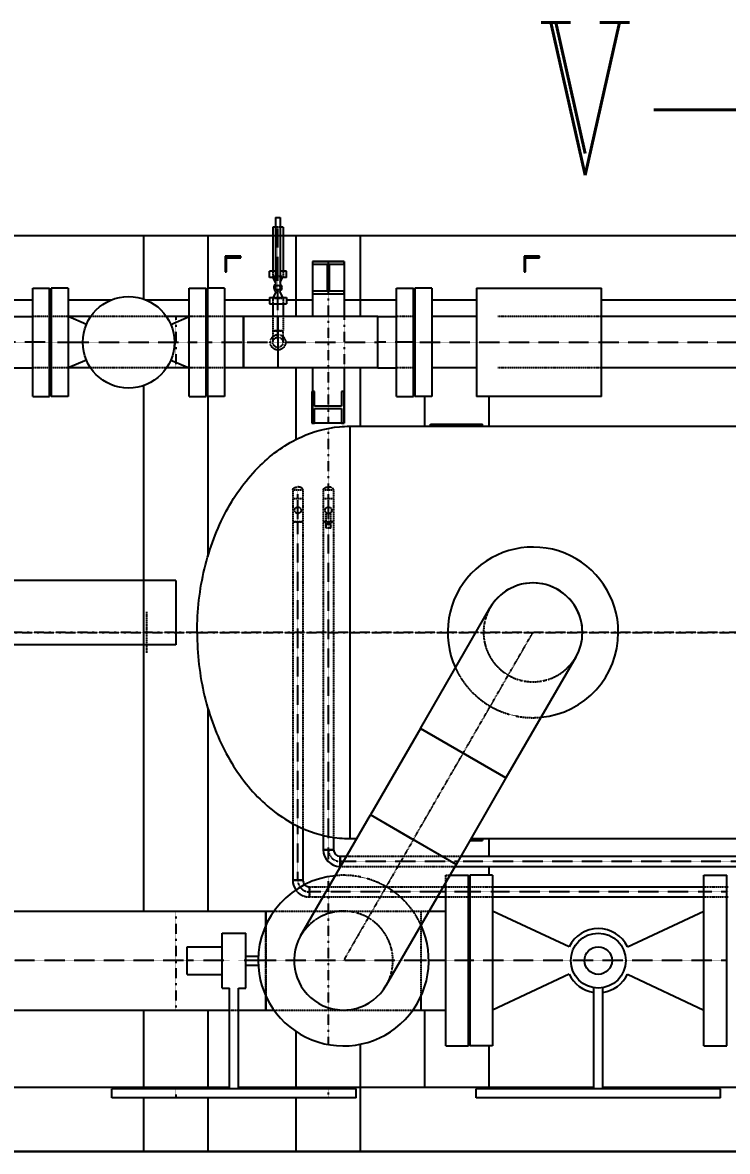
# Model space of a CAD drawing. Header units: millimetres. Extents: x -10011772 to -8149599, y 2847708 to 3434448.
# Drawn here: x -9525597 to -9520981, y 3160260 to 3167655 of the extents above; entities that cross this region are included whole.
import ezdxf

# ---------------------------------------------------------------- set-up
doc = ezdxf.new("R2010")
doc.units = ezdxf.units.MM
for name, pattern in [('BORDER2', [0.875, 0.25, -0.125, 0.25, -0.125, 0, -0.125]), ('DASHDOT2', [0.5, 0.25, -0.125, 0, -0.125]), ('DIVIDE2', [0.625, 0.25, -0.125, 0, -0.125, 0, -0.125]), ('HIDDEN2', [0.1875, 0.125, -0.0625])]:
    doc.linetypes.add(name, pattern=pattern)
doc.layers.add('总平面底图', color=9, linetype='Continuous')
doc.styles.get("Standard").update_dxf_attribs({"font": 'romanc.SHX', "width": 0.75, "bigfont": 'hztxt.shx'})

# ---------------------------------------------------------------- blocks, each defined once
blk = doc.blocks.new('总平面底图 爆炸危险区 LOCATION I')
at = {"layer": '总平面底图', "linetype": 'Continuous'}
for p, q in [((212757.2, 119465.6), (212764.7, 119465.6)), ((212757.2, 119465.6), (212757.2, 119235.6)), ((212764.7, 119465.6), (212772.2, 119465.6)), ((212772.2, 119465.6), (212772.2, 119235.6)), ((212757.2, 119433.6), (212748, 119433.6)), ((212748, 119433.6), (212748, 119289.2)), ((212781.4, 119433.6), (212772.2, 119433.6)), ((212781.4, 119433.6), (212781.4, 119289.2)), ((211355.3, 119406.3), (212748, 119406.3)), ((212324.8, 119406.3), (212535.1, 119406.3)), ((212324.8, 119406.3), (212324.8, 119198)), ((212535.1, 119406.3), (212535.1, 119234.1)), ((212781.4, 119406.3), (216379.4, 119406.3)), ((212824.8, 119406.3), (213035.1, 119406.3)), ((212824.8, 119140.4), (212824.8, 119406.3)), ((213035.1, 119140.4), (213035.1, 119406.3)), ((212592.1, 119338.2), (212592.1, 119287.4)), ((212642.9, 119338.2), (212592.1, 119338.2)), ((212596.8, 119287.4), (212596.8, 119333.4)), ((212596.8, 119333.4), (212642.9, 119333.4)), ((212642.9, 119333.4), (212642.9, 119338.2)), ((212878.4, 119320.7), (212878.4, 119140.4)), ((212878.4, 119320.7), (212981.5, 119320.7)), ((212878.4, 119320.7), (212878.4, 119311.9)), ((212981.5, 119320.7), (212878.4, 119320.7)), ((212878.4, 119311.9), (212926.4, 119311.9)), ((212926.4, 119311.9), (212926.4, 119223.8)), ((212933.5, 119311.9), (212981.5, 119311.9)), ((212933.5, 119223.8), (212933.5, 119311.9)), ((212981.5, 119320.7), (212981.5, 119140.4)), ((212981.5, 119311.9), (212981.5, 119320.7)), ((213571, 119338.2), (213571, 119287.4)), ((213621.8, 119338.2), (213571, 119338.2)), ((213575.8, 119287.4), (213575.8, 119333.4)), ((213575.8, 119333.4), (213621.8, 119333.4)), ((213621.8, 119333.4), (213621.8, 119338.2)), ((212592.1, 119287.4), (212596.8, 119287.4)), ((212757.2, 119289.2), (212736.9, 119289.2)), ((212736.9, 119268.6), (212736.9, 119289.2)), ((212792.5, 119289.2), (212772.2, 119289.2)), ((212792.5, 119268.6), (212792.5, 119289.2)), ((213571, 119287.4), (213575.8, 119287.4)), ((212757.2, 119268.6), (212736.9, 119268.6)), ((212757.2, 119251.9), (212749.5, 119268.6)), ((212792.5, 119268.6), (212772.2, 119268.6)), ((212772.2, 119251.9), (212779.8, 119268.6)), ((211961.7, 119056.3), (211961.7, 119234.1)), ((211961.7, 119234.1), (212017.2, 119234.1)), ((212017.2, 119056.3), (212017.2, 119234.1)), ((212021.7, 119234.1), (212021.7, 119056.3)), ((212077.3, 119234.1), (212021.7, 119234.1)), ((212077.3, 119234.1), (212077.3, 119056.3)), ((212474.1, 119056.3), (212474.1, 119234.1)), ((212474.1, 119234.1), (212529.7, 119234.1)), ((212529.7, 119056.3), (212529.7, 119234.1)), ((212534.1, 119234.1), (212534.1, 119056.3)), ((212589.7, 119234.1), (212534.1, 119234.1)), ((212589.7, 119234.1), (212589.7, 119056.3)), ((212736.9, 119202.6), (212764.7, 119202.6)), ((212736.9, 119202.6), (212736.9, 119182)), ((212759.1, 119223.4), (212749.5, 119202.6)), ((212764.7, 119202.6), (212792.5, 119202.6)), ((212770.3, 119223.4), (212779.8, 119202.6)), ((212792.5, 119202.6), (212792.5, 119182)), ((212926.4, 119223.8), (212878.4, 119223.8)), ((212878.4, 119223.8), (212878.4, 119215)), ((212878.4, 119215), (212981.5, 119215)), ((212981.5, 119223.8), (212933.5, 119223.8)), ((212981.5, 119215), (212981.5, 119223.8)), ((213153.3, 119056.3), (213153.3, 119234.1)), ((213153.3, 119234.1), (213208.9, 119234.1)), ((213208.9, 119056.3), (213208.9, 119234.1)), ((213213.3, 119234.1), (213213.3, 119056.3)), ((213268.9, 119234.1), (213213.3, 119234.1)), ((213268.9, 119234.1), (213268.9, 119056.3)), ((213414.9, 119234.1), (213414.9, 118878.5)), ((213414.9, 119234.1), (213824.5, 119234.1)), ((213824.5, 118878.5), (213824.5, 119234.1)), ((211399, 119196), (211961.7, 119196)), ((212017.2, 119196), (212021.7, 119196)), ((212077.3, 119196), (212221, 119196)), ((212330.4, 119196), (212474.1, 119196)), ((212529.7, 119196), (212534.1, 119196)), ((212589.7, 119196), (212736.9, 119196)), ((212736.9, 119182), (212764.7, 119182)), ((212748, 119182), (212748, 119140.4)), ((212764.7, 119182), (212792.5, 119182)), ((212781.4, 119182), (212781.4, 119140.4)), ((212792.5, 119196), (212878.4, 119196)), ((212981.5, 119196), (213153.3, 119196)), ((213208.9, 119196), (213213.3, 119196)), ((213268.9, 119196), (213414.9, 119196)), ((213824.5, 119196), (215243.2, 119196)), ((211899.9, 119140.4), (211961.7, 119140.4)), ((212021.7, 119140.4), (212017.2, 119140.4)), ((212077.3, 119140.4), (212077.3, 119056.3)), ((212137.6, 119114.9), (212077.3, 119140.4)), ((212151.5, 119140.4), (212077.3, 119140.4)), ((212474.1, 119140.4), (212399.9, 119140.4)), ((212413.8, 119114.9), (212474.1, 119140.4)), ((212474.1, 118972.2), (212474.1, 119140.4)), ((212534.1, 119140.4), (212529.7, 119140.4)), ((212651.5, 119140.4), (212589.7, 119140.4)), ((212651.5, 119140.4), (212651.5, 119056.3)), ((212651.5, 118972.2), (212651.5, 119140.4)), ((212764.7, 119140.4), (212651.5, 119140.4)), ((212764.7, 119140.4), (212764.7, 118972.2)), ((213091.6, 119140.4), (212764.7, 119140.4)), ((213091.6, 119056.3), (213091.6, 119140.4)), ((213091.6, 119140.4), (213153.3, 119140.4)), ((213091.6, 119056.3), (213091.6, 119140.4)), ((213213.3, 119140.4), (213208.9, 119140.4)), ((213414.9, 119140.4), (213268.9, 119140.4)), ((214775.2, 119140.4), (213824.5, 119140.4)), ((211961.7, 118878.5), (211961.7, 119056.3)), ((212017.2, 118878.5), (212017.2, 119056.3)), ((212021.7, 119056.3), (212021.7, 118878.5)), ((212077.3, 119056.3), (212077.3, 118878.5)), ((212077.3, 119056.3), (212077.3, 118972.2)), ((212474.1, 118878.5), (212474.1, 119056.3)), ((212529.7, 118878.5), (212529.7, 119056.3)), ((212534.1, 119056.3), (212534.1, 118878.5)), ((212589.7, 119056.3), (212589.7, 118878.5)), ((212651.5, 119056.3), (212651.5, 118972.2)), ((213091.6, 118972.2), (213091.6, 119056.3)), ((213091.6, 118972.2), (213091.6, 119056.3)), ((213153.3, 118878.5), (213153.3, 119056.3)), ((213208.9, 118878.5), (213208.9, 119056.3)), ((213213.3, 119056.3), (213213.3, 118878.5)), ((213268.9, 119056.3), (213268.9, 118878.5)), ((212137.6, 118997.7), (212077.3, 118972.2)), ((212413.8, 118997.7), (212474.1, 118972.2)), ((211899.9, 118972.2), (211961.7, 118972.2)), ((212021.7, 118972.2), (212017.2, 118972.2)), ((212151.5, 118972.2), (212077.3, 118972.2)), ((212474.1, 118972.2), (212399.9, 118972.2)), ((212534.1, 118972.2), (212529.7, 118972.2)), ((212651.5, 118972.2), (212589.7, 118972.2)), ((212764.7, 118972.2), (212651.5, 118972.2)), ((213091.6, 118972.2), (212764.7, 118972.2)), ((212824.8, 118738.5), (212824.8, 118972.2)), ((212878.4, 118972.2), (212878.4, 118791.9)), ((212981.5, 118972.2), (212981.5, 118791.9)), ((213035.1, 118781.3), (213035.1, 118972.2)), ((213091.6, 118972.2), (213153.3, 118972.2)), ((213213.3, 118972.2), (213208.9, 118972.2)), ((213414.9, 118972.2), (213268.9, 118972.2)), ((214775.2, 118972.2), (213824.5, 118972.2)), ((212324.8, 118914.6), (212324.8, 117193.2)), ((211961.7, 118878.5), (212017.2, 118878.5)), ((212077.3, 118878.5), (212021.7, 118878.5)), ((212474.1, 118878.5), (212529.7, 118878.5)), ((212589.7, 118878.5), (212534.1, 118878.5)), ((212535.1, 118878.5), (212535.1, 118354.9)), ((212875.8, 118895), (212875.8, 118791.9)), ((212884.6, 118895), (212875.8, 118895)), ((212884.6, 118847), (212884.6, 118895)), ((212981.5, 118895), (212972.8, 118895)), ((212972.8, 118895), (212972.8, 118847)), ((212981.5, 118791.9), (212981.5, 118895)), ((213153.3, 118878.5), (213208.9, 118878.5)), ((213268.9, 118878.5), (213213.3, 118878.5)), ((213244.8, 118878.5), (213244.8, 118781.3)), ((213824.5, 118878.5), (213414.9, 118878.5)), ((213455.1, 118878.5), (213455.1, 118781.3)), ((212972.8, 118847), (212884.6, 118847)), ((212884.6, 118839.9), (212972.8, 118839.9)), ((212884.6, 118791.9), (212884.6, 118839.9)), ((212972.8, 118839.9), (212972.8, 118791.9)), ((212875.8, 118791.9), (212884.6, 118791.9)), ((212981.5, 118791.9), (212878.4, 118791.9)), ((212972.8, 118791.9), (212981.5, 118791.9)), ((213000, 118781.3), (213000, 117431.3)), ((213000, 118781.3), (213000, 117431.3)), ((213000, 118781.3), (217000, 118781.3)), ((213264.9, 118788.2), (213434.9, 118788.2)), ((213264.9, 118781.3), (213264.9, 118788.2)), ((213434.9, 118781.3), (213434.9, 118788.2)), ((212430, 118275.8), (211710.6, 118275.8)), ((212430, 118275.8), (212430, 118065.5)), ((213231.1, 117791.3), (213459.7, 118187.3)), ((212430, 118065.5), (211710.6, 118065.5)), ((213740.2, 118025.3), (213511.6, 117629.4)), ((212535.1, 117857.7), (212535.1, 117193.2)), ((213231.1, 117791.3), (213067.7, 117508.2)), ((213371.4, 117710.4), (213231.1, 117791.3)), ((213231.1, 117791.3), (213511.6, 117629.4)), ((213511.6, 117629.4), (213371.4, 117710.4)), ((213511.6, 117629.4), (213348.1, 117346.3)), ((212839.1, 117112.3), (213067.7, 117508.2)), ((213348.1, 117346.3), (213067.7, 117508.2)), ((213207.9, 117427.2), (213067.7, 117508.2)), ((212813.3, 117480.1), (212813.3, 117294.4)), ((212846.7, 117463.8), (212846.7, 117294.4)), ((212913.3, 117441.5), (212913.3, 117394.4)), ((212946.7, 117435.1), (212946.7, 117394.4)), ((213000, 117431.3), (213023.3, 117431.3)), ((213348.1, 117346.3), (213207.9, 117427.2)), ((213397.2, 117431.3), (216023.3, 117431.3)), ((213434.9, 117431.3), (213434.9, 117424.4)), ((213455.1, 117431.3), (213455.1, 117373)), ((212913.3, 117394.4), (212946.7, 117394.4)), ((212946.7, 117394.4), (212913.3, 117394.4)), ((213393.2, 117424.4), (213434.9, 117424.4)), ((212968.1, 117339.6), (212968.1, 117373)), ((212968.1, 117373), (212968.1, 117339.6)), ((212968.1, 117373), (212989.6, 117373)), ((213363.6, 117373), (214519.8, 117373)), ((212968.1, 117339.6), (212970.3, 117339.6)), ((213348.1, 117346.3), (213119.5, 116950.3)), ((213344.3, 117339.6), (214519.8, 117339.6)), ((213455.1, 117339.6), (213455.1, 117310.7)), ((212813.3, 117294.4), (212846.7, 117294.4)), ((212846.7, 117294.4), (212813.3, 117294.4)), ((213314.1, 117031.3), (213314.1, 117287.4)), ((213327.6, 117310.7), (213388.7, 117310.7)), ((213388.7, 117031.3), (213388.7, 117310.7)), ((213393.2, 117310.7), (213393.2, 117031.3)), ((213467.8, 117310.7), (213393.2, 117310.7)), ((213467.8, 117310.7), (213467.8, 117031.3)), ((214159.8, 117031.3), (214159.8, 117310.7)), ((214159.8, 117310.7), (214234.4, 117310.7)), ((214234.4, 117031.3), (214234.4, 117310.7)), ((213305.8, 117273), (213314.1, 117273)), ((213388.7, 117273), (213393.2, 117273)), ((213467.8, 117273), (214159.8, 117273)), ((214234.4, 117273), (214238.9, 117273)), ((213286.5, 117239.6), (213314.1, 117239.6)), ((213388.7, 117239.6), (213393.2, 117239.6)), ((213467.8, 117239.6), (214159.8, 117239.6)), ((214234.4, 117239.6), (214238.9, 117239.6)), ((210990.5, 117193.2), (212725.3, 117193.2)), ((212725.3, 117193.2), (212725.3, 117147.7)), ((212725.3, 117147.7), (212725.3, 117193.2)), ((212725.3, 117193.2), (212751.6, 117193.2)), ((213259.8, 117193.2), (213314.1, 117193.2)), ((213467.8, 117193.2), (213467.8, 117031.3)), ((213718.6, 117075.9), (213467.8, 117193.2)), ((213909.1, 117075.9), (214159.8, 117193.2)), ((214159.8, 116869.4), (214159.8, 117193.2)), ((212582.5, 116941.3), (212582.5, 117121.3)), ((212582.5, 117121.3), (212659.3, 117121.3)), ((212659.3, 116941.3), (212659.3, 117121.3)), ((212467.3, 116986.3), (212467.3, 117076.3)), ((212467.3, 117076.3), (212582.5, 117076.3)), ((212659.3, 117046.3), (212700.3, 117046.3)), ((213314.1, 116751.9), (213314.1, 117031.3)), ((213388.7, 116751.9), (213388.7, 117031.3)), ((213393.2, 117031.3), (213393.2, 116751.9)), ((213467.8, 117031.3), (213467.8, 116869.4)), ((213467.8, 117031.3), (213467.8, 116751.9)), ((214159.8, 116751.9), (214159.8, 117031.3)), ((214234.4, 116751.9), (214234.4, 117031.3)), ((212467.3, 116986.3), (212582.5, 116986.3)), ((212659.3, 117016.3), (212700.3, 117016.3)), ((213718.6, 116986.7), (213467.8, 116869.4)), ((213909.1, 116986.7), (214159.8, 116869.4)), ((212582.5, 116941.3), (212605.9, 116941.3)), ((212605.9, 116611.3), (212605.9, 116941.3)), ((212635.9, 116941.3), (212659.3, 116941.3)), ((212635.9, 116611.3), (212635.9, 116941.3)), ((212725.3, 116914.9), (212725.3, 116869.4)), ((212725.3, 116869.4), (212725.3, 116914.9)), ((213233.3, 116869.4), (213233.3, 116914.9)), ((213233.3, 116869.4), (213233.3, 116914.9)), ((213798.8, 116611.3), (213798.8, 116942.6)), ((213828.8, 116611.3), (213828.8, 116942.6)), ((210990.5, 116869.4), (212605.9, 116869.4)), ((212324.8, 116869.4), (212324.8, 116611.3)), ((212535.1, 116869.4), (212535.1, 116611.3)), ((212635.9, 116869.4), (212725.3, 116869.4)), ((212725.3, 116869.4), (212751.6, 116869.4)), ((213207, 116869.4), (213233.3, 116869.4)), ((213233.3, 116869.4), (213314.1, 116869.4)), ((213244.8, 116869.4), (213244.8, 116616.6)), ((212824.8, 116611.3), (212824.8, 116798.5)), ((213035.1, 116406.3), (213035.1, 116757.5)), ((213314.1, 116751.9), (213388.7, 116751.9)), ((213467.8, 116751.9), (213393.2, 116751.9)), ((213455.1, 116751.9), (213455.1, 116616.6)), ((214159.8, 116751.9), (214234.4, 116751.9)), ((210425, 116616.6), (212605.9, 116616.6)), ((213020.9, 116611.3), (212220.9, 116611.3)), ((212220.9, 116581.3), (212220.9, 116611.3)), ((212635.9, 116616.6), (213798.8, 116616.6)), ((213020.9, 116581.3), (213020.9, 116611.3)), ((213813.8, 116611.3), (213413.8, 116611.3)), ((213413.8, 116581.3), (213413.8, 116611.3)), ((214213.8, 116611.3), (213813.8, 116611.3)), ((213828.8, 116616.6), (214530.3, 116616.6)), ((214213.8, 116581.3), (214213.8, 116611.3)), ((213020.9, 116581.3), (212220.9, 116581.3)), ((212324.8, 116581.3), (212324.8, 116406.3)), ((212535.1, 116581.3), (212535.1, 116406.3)), ((212824.8, 116406.3), (212824.8, 116581.3)), ((213813.8, 116581.3), (213413.8, 116581.3)), ((214213.8, 116581.3), (213813.8, 116581.3)), ((208300, 116406.3), (217000, 116406.3)), ((212535.1, 116406.3), (212324.8, 116406.3)), ((213035.1, 116406.3), (212824.8, 116406.3))]:
    blk.add_line(p, q, dxfattribs=at)
at = {"layer": '总平面底图', "linetype": 'HIDDEN2'}
for p, q in [((212764.7, 119433.6), (212757.2, 119433.6)), ((212772.2, 119433.6), (212764.7, 119433.6)), ((212748, 119289.2), (212748, 119271.7)), ((212781.4, 119289.2), (212781.4, 119271.7)), ((212764.7, 119271.7), (212748, 119271.7)), ((212781.4, 119271.7), (212764.7, 119271.7)), ((212764.7, 119199.5), (212748, 119199.5)), ((212748, 119199.5), (212748, 119182)), ((212781.4, 119199.5), (212764.7, 119199.5)), ((212781.4, 119199.5), (212781.4, 119182)), ((212017.2, 119140.4), (211961.7, 119140.4)), ((212077.3, 119140.4), (212021.7, 119140.4)), ((212399.9, 119140.4), (212151.5, 119140.4)), ((212529.7, 119140.4), (212474.1, 119140.4)), ((212589.7, 119140.4), (212534.1, 119140.4)), ((212748, 119140.4), (212748, 119094.4)), ((212781.4, 119140.4), (212781.4, 119094.4)), ((213208.9, 119140.4), (213153.3, 119140.4)), ((213824.5, 119140.4), (213485.2, 119140.4)), ((212748, 119094.4), (212764.7, 119094.4)), ((212748, 119094.4), (212748, 119056.3)), ((212764.7, 119094.4), (212748, 119094.4)), ((212764.7, 119094.4), (212781.4, 119094.4)), ((212781.4, 119094.4), (212764.7, 119094.4)), ((212781.4, 119056.3), (212781.4, 119094.4)), ((212017.2, 118972.2), (211961.7, 118972.2)), ((212077.3, 118972.2), (212021.7, 118972.2)), ((212399.9, 118972.2), (212151.5, 118972.2)), ((212529.7, 118972.2), (212474.1, 118972.2)), ((212589.7, 118972.2), (212534.1, 118972.2)), ((213208.9, 118972.2), (213153.3, 118972.2)), ((213824.5, 118972.2), (213485.2, 118972.2)), ((212813.3, 118573), (212830, 118573)), ((212813.3, 118573), (212813.3, 118544.4)), ((212830, 118573), (212846.7, 118573)), ((212846.7, 118573), (212846.7, 118544.4)), ((212913.3, 118573), (212930, 118573)), ((212913.3, 118573), (212913.3, 118544.4)), ((212930, 118573), (212946.7, 118573)), ((212946.7, 118573), (212946.7, 118544.4)), ((212813.3, 118544.4), (212830, 118544.4)), ((212813.3, 118544.4), (212830, 118544.4)), ((212813.3, 118544.4), (212813.3, 118468.2)), ((212830, 118544.4), (212846.7, 118544.4)), ((212830, 118544.4), (212846.7, 118544.4)), ((212846.7, 118544.4), (212846.7, 118468.2)), ((212913.3, 118544.4), (212930, 118544.4)), ((212913.3, 118544.4), (212913.3, 118468.2)), ((212913.3, 118544.4), (212930, 118544.4)), ((212930, 118544.4), (212946.7, 118544.4)), ((212930, 118544.4), (212946.7, 118544.4)), ((212946.7, 118544.4), (212946.7, 118468.2)), ((212922.5, 118447.3), (212922.5, 118498.7)), ((212937.5, 118447.3), (212937.5, 118498.7)), ((212846.7, 118468.2), (212813.3, 118468.2)), ((212813.3, 118468.2), (212813.3, 117480.1)), ((212813.3, 118468.2), (212830, 118468.2)), ((212830, 118468.2), (212846.7, 118468.2)), ((212846.7, 118468.2), (212846.7, 117463.8)), ((212913.3, 118468.2), (212930, 118468.2)), ((212946.7, 118468.2), (212913.3, 118468.2)), ((212913.3, 118468.2), (212913.3, 117441.5)), ((212930, 118468.2), (212946.7, 118468.2)), ((212946.7, 118468.2), (212946.7, 117435.1)), ((212930, 118447.3), (212922.5, 118447.3)), ((212937.5, 118447.3), (212930, 118447.3)), ((212989.6, 117373), (213363.6, 117373)), ((212970.3, 117339.6), (213344.3, 117339.6)), ((213314.1, 117287.4), (213314.1, 117310.7)), ((213314.1, 117310.7), (213327.6, 117310.7)), ((212868.1, 117239.6), (212868.1, 117273)), ((212868.1, 117273), (212868.1, 117239.6)), ((212868.1, 117273), (213305.8, 117273)), ((213314.1, 117273), (213388.7, 117273)), ((213393.2, 117273), (213467.8, 117273)), ((214159.8, 117273), (214234.4, 117273)), ((212868.1, 117239.6), (213286.5, 117239.6)), ((213314.1, 117239.6), (213388.7, 117239.6)), ((213393.2, 117239.6), (213467.8, 117239.6)), ((214159.8, 117239.6), (214234.4, 117239.6)), ((212751.6, 117193.2), (213233.3, 117193.2)), ((213233.3, 117031.3), (213233.3, 117193.2)), ((213233.3, 117193.2), (213259.8, 117193.2)), ((213233.3, 117031.3), (213233.3, 117193.2)), ((212725.3, 117147.7), (212725.3, 117031.3)), ((212725.3, 117031.3), (212725.3, 117147.7)), ((212725.3, 117031.3), (212725.3, 116914.9)), ((212725.3, 116914.9), (212725.3, 117031.3)), ((213233.3, 116914.9), (213233.3, 117031.3)), ((213233.3, 116914.9), (213233.3, 117031.3)), ((212605.9, 116869.4), (212635.9, 116869.4)), ((212751.6, 116869.4), (213207, 116869.4))]:
    blk.add_line(p, q, dxfattribs=at)
at = {"layer": '总平面底图', "linetype": 'DIVIDE2'}
for p, q in [((212764.7, 119271.7), (212764.7, 119433.6)), ((212764.7, 119199.5), (212764.7, 119271.7)), ((212764.7, 119182), (212764.7, 119199.5)), ((212764.7, 119140.4), (212764.7, 119182)), ((212764.7, 119094.4), (212764.7, 119140.4)), ((212764.7, 119094.4), (212764.7, 119094.4)), ((212764.7, 119094.4), (212764.7, 119094.4)), ((212764.7, 119056.3), (212764.7, 119094.4)), ((212017.2, 119056.3), (211899.9, 119056.3)), ((212017.2, 119056.3), (212021.7, 119056.3)), ((212021.7, 119056.3), (212077.3, 119056.3)), ((212077.3, 119056.3), (212077.3, 119056.3)), ((212077.3, 119056.3), (212474.1, 119056.3)), ((212474.1, 119056.3), (212474.1, 119056.3)), ((212474.1, 119056.3), (212529.7, 119056.3)), ((212529.7, 119056.3), (212534.1, 119056.3)), ((212534.1, 119056.3), (212651.5, 119056.3)), ((212651.5, 119056.3), (212764.7, 119056.3)), ((212764.7, 119056.3), (212764.7, 119056.3)), ((212764.7, 119056.3), (212764.7, 119056.3)), ((212764.7, 119056.3), (213091.6, 119056.3)), ((213208.9, 119056.3), (213091.6, 119056.3)), ((213208.9, 119056.3), (213213.3, 119056.3)), ((213213.3, 119056.3), (216077.6, 119056.3)), ((212830, 118544.4), (212830, 118573)), ((212930, 118544.4), (212930, 118573)), ((212830, 118544.4), (212830, 118544.4)), ((212830, 118468.2), (212830, 118544.4)), ((212830, 118544.4), (212830, 118544.4)), ((212830, 118544.4), (212830, 118544.4)), ((212930, 118544.4), (212930, 118544.4)), ((212930, 118468.2), (212930, 118544.4)), ((212930, 118544.4), (212930, 118544.4)), ((212930, 118544.4), (212930, 118544.4)), ((212830, 117471.5), (212830, 118468.2)), ((212830, 118468.2), (212830, 118468.2)), ((212930, 118468.2), (212930, 118468.2)), ((212930, 117437.9), (212930, 118468.2)), ((213371.4, 117710.4), (213600, 118106.3)), ((213207.9, 117427.2), (213371.4, 117710.4)), ((213371.4, 117710.4), (213371.4, 117710.4)), ((213371.4, 117710.4), (213371.4, 117710.4)), ((212830, 117294.4), (212830, 117471.5)), ((212930, 117394.4), (212930, 117437.9)), ((213207.9, 117427.2), (212979.3, 117031.3)), ((213207.9, 117427.2), (213207.9, 117427.2)), ((213207.9, 117427.2), (213207.9, 117427.2)), ((212930, 117394.4), (212930, 117394.4)), ((212930, 117394.4), (212930, 117394.4)), ((212968, 117356.3), (212968, 117356.3)), ((212968, 117356.3), (212968.1, 117356.3)), ((212980, 117356.3), (212968.1, 117356.3)), ((213353.9, 117356.3), (212980, 117356.3)), ((214519.8, 117356.3), (213353.9, 117356.3)), ((212830, 117294.4), (212830, 117294.4)), ((212830, 117294.4), (212830, 117294.4)), ((212868, 117256.3), (212868, 117256.3)), ((212868, 117256.3), (212868.1, 117256.3)), ((213296.2, 117256.3), (212868.1, 117256.3)), ((213314.1, 117256.3), (213296.2, 117256.3)), ((213388.7, 117256.3), (213314.1, 117256.3)), ((213393.2, 117256.3), (213388.7, 117256.3)), ((213467.8, 117256.3), (213393.2, 117256.3)), ((214159.8, 117256.3), (213467.8, 117256.3)), ((214234.4, 117256.3), (214159.8, 117256.3)), ((214238.9, 117256.3), (214234.4, 117256.3)), ((212467.3, 117031.3), (210990.5, 117031.3)), ((212605.9, 117031.3), (212467.3, 117031.3)), ((212725.3, 117031.3), (212635.9, 117031.3)), ((213233.3, 117031.3), (212725.3, 117031.3)), ((212725.3, 117031.3), (212725.3, 117031.3)), ((212725.3, 117031.3), (212725.3, 117031.3)), ((213258.7, 117031.3), (213233.3, 117031.3)), ((213233.3, 117031.3), (213233.3, 117031.3)), ((213388.7, 117031.3), (213258.7, 117031.3)), ((214234.4, 117031.3), (213393.2, 117031.3))]:
    blk.add_line(p, q, dxfattribs=at)
at = {"layer": '总平面底图'}
for p, q in [((208294.9, 119406.3), (218294.9, 119406.3)), ((218294.9, 116406.3), (208294.9, 116406.3))]:
    blk.add_line(p, q, dxfattribs=at)
at = {"layer": '总平面底图', "linetype": 'DASHDOT2'}
for p, q in [((212930, 118791.9), (212930, 119320.7)), ((212430, 119140.4), (212430, 118972.2)), ((212981.5, 119140.4), (212981.5, 118972.2)), ((212930, 118573), (212930, 118774.7)), ((212500, 118106.3), (209500, 118106.3)), ((210094.9, 118106.3), (212500, 118106.3)), ((214769.3, 118106.3), (212500, 118106.3)), ((212500, 118106.3), (214769.3, 118106.3)), ((213444.9, 118106.3), (214769.3, 118106.3)), ((212930, 117355), (212930, 117394.4)), ((212930, 116756.3), (212930, 117306.3)), ((212430, 117193.2), (212430, 116869.4)), ((212430, 116611.3), (212430, 116581.3)), ((212930, 116581.3), (212930, 116611.3))]:
    blk.add_line(p, q, dxfattribs=at)
at = {"layer": '总平面底图', "linetype": 'BORDER2'}
blk.add_line((212333.9, 118173.8), (212333.9, 118038.8), dxfattribs=at)
at = {"layer": '总平面底图', "linetype": 'Continuous'}
for centre, radius in [((212764.7, 119235.6), 7.5), ((212275.7, 119056.3), 150), ((213813.8, 117031.3), 90), ((213813.8, 117031.3), 45)]:
    blk.add_circle(centre, radius, dxfattribs=at)
at = {"layer": '总平面底图', "linetype": 'HIDDEN2'}
for centre, radius in [((212764.7, 119056.3), 25.1), ((212764.7, 119056.3), 16.7), ((212830, 118506.3), 10.7), ((212930, 118506.3), 10.7), ((212930, 118454.8), 7.5)]:
    blk.add_circle(centre, radius, dxfattribs=at)
at = {"layer": '总平面底图', "linetype": 'Continuous'}
for centre, radius, start, end in [((212764.7, 119235.6), 13.4, 124.0395, 245.311), ((212764.7, 119235.6), 13.4, 0, 55.9605), ((212764.7, 119235.6), 13.4, 294.689, 0), ((213600, 118106.3), 279.4, 0, 204.5814), ((213600, 118106.3), 161.9, 330, 150), ((213600, 118106.3), 161.9, 0, 150), ((213600, 118106.3), 279.4, 275.4186, 0), ((213600, 118106.3), 161.9, 330, 0), ((212968.1, 117394.4), 54.8, 180, 270), ((212968.1, 117394.4), 21.4, 180, 270), ((212979.3, 117031.3), 279.4, 95.4186, 180), ((212868.1, 117294.4), 54.8, 180, 214.9715), ((212868.1, 117294.4), 21.4, 180, 221.9756), ((212979.3, 117031.3), 279.4, 180, 24.5814), ((213813.8, 117031.3), 105.2, 25.0785, 154.9215), ((212979.3, 117031.3), 161.9, 150, 330), ((212979.3, 117031.3), 161.9, 150, 330), ((213813.8, 117031.3), 105.2, 205.0785, 261.7991), ((213813.8, 117031.3), 105.2, 278.2009, 334.9215)]:
    blk.add_arc(centre, radius, start, end, dxfattribs=at)
at = {"layer": '总平面底图', "linetype": 'HIDDEN2'}
for centre, radius, start, end in [((213600, 118106.3), 161.9, 150, 330), ((213600, 118106.3), 279.4, 204.5814, 275.4186), ((212868.1, 117294.4), 21.4, 221.9756, 270), ((212979.3, 117031.3), 279.4, 24.5814, 95.4186), ((212868.1, 117294.4), 54.8, 214.9715, 270), ((212979.3, 117031.3), 161.9, 0, 150), ((212979.3, 117031.3), 161.9, 330, 0)]:
    blk.add_arc(centre, radius, start, end, dxfattribs=at)
at = {"layer": '总平面底图', "linetype": 'DIVIDE2'}
for centre, start, end in [((212968.1, 117394.4), 180, 270), ((212868.1, 117294.4), 180, 216.16), ((212868.1, 117294.4), 216.16, 270)]:
    blk.add_arc(centre, 38.1, start, end, dxfattribs=at)
at = {"layer": '总平面底图', "linetype": 'Continuous'}
for points in [[(212840.8, 118746.2), (212881.4, 118764.6), (212923.7, 118775.9), (212966.4, 118779.8)], [(212966.4, 118779.8), (212977.6, 118780.8), (212988.8, 118781.3), (213000, 118781.3)], [(212706.1, 118652.4), (212747.1, 118692.6), (212792.7, 118724.4), (212840.8, 118746.2)], [(212595.4, 118503.1), (212626.2, 118560.2), (212663.7, 118610.8), (212706.1, 118652.4)], [(212595.4, 117709.5), (212626.2, 117652.4), (212663.7, 117601.8), (212706.1, 117560.2)], [(212966.4, 117432.8), (212977.6, 117431.8), (212988.8, 117431.3), (213000, 117431.3)]]:
    blk.add_open_spline(points, degree=3, dxfattribs=at)
at = {"layer": '总平面底图', "linetype": 'HIDDEN2'}
for points in [[(212813.3, 118573), (212813.3, 118573.6), (212813.3, 118574.1), (212813.5, 118574.7)], [(212813.5, 118574.7), (212813.7, 118575.3), (212814, 118575.9), (212814.4, 118576.5)], [(212814.4, 118576.5), (212814.9, 118577.2), (212815.5, 118577.8), (212816.3, 118578.4)], [(212816.3, 118578.4), (212817.3, 118579.2), (212818.5, 118580), (212819.8, 118580.5)], [(212819.8, 118580.5), (212821.2, 118581.2), (212822.8, 118581.6), (212824.4, 118582)], [(212824.4, 118582), (212826.1, 118582.3), (212827.8, 118582.5), (212829.6, 118582.5)], [(212829.6, 118582.5), (212829.7, 118582.5), (212829.8, 118582.5), (212830, 118582.5)], [(212830.3, 118582.5), (212830.2, 118582.5), (212830.1, 118582.5), (212830, 118582.5)], [(212835.5, 118582), (212833.8, 118582.3), (212832.1, 118582.5), (212830.3, 118582.5)], [(212840.1, 118580.5), (212838.7, 118581.2), (212837.1, 118581.6), (212835.5, 118582)], [(212843.6, 118578.4), (212842.6, 118579.2), (212841.4, 118580), (212840.1, 118580.5)], [(212845.5, 118576.5), (212845, 118577.2), (212844.4, 118577.8), (212843.6, 118578.4)], [(212846.4, 118574.7), (212846.2, 118575.3), (212845.9, 118575.9), (212845.5, 118576.5)], [(212846.7, 118573), (212846.7, 118573.6), (212846.6, 118574.1), (212846.4, 118574.7)], [(212913.3, 118573), (212913.3, 118573.6), (212913.3, 118574.1), (212913.5, 118574.7)], [(212913.5, 118574.7), (212913.7, 118575.3), (212914, 118575.9), (212914.4, 118576.5)], [(212914.4, 118576.5), (212914.9, 118577.2), (212915.5, 118577.8), (212916.3, 118578.4)], [(212916.3, 118578.4), (212917.3, 118579.2), (212918.5, 118580), (212919.8, 118580.5)], [(212919.8, 118580.5), (212921.2, 118581.2), (212922.8, 118581.6), (212924.4, 118582)], [(212924.4, 118582), (212926.1, 118582.3), (212927.8, 118582.5), (212929.6, 118582.5)], [(212929.6, 118582.5), (212929.7, 118582.5), (212929.8, 118582.5), (212930, 118582.5)], [(212930.3, 118582.5), (212930.2, 118582.5), (212930.1, 118582.5), (212930, 118582.5)], [(212935.5, 118582), (212933.8, 118582.3), (212932.1, 118582.5), (212930.3, 118582.5)], [(212940.1, 118580.5), (212938.7, 118581.2), (212937.1, 118581.6), (212935.5, 118582)], [(212943.6, 118578.4), (212942.6, 118579.2), (212941.4, 118580), (212940.1, 118580.5)], [(212945.5, 118576.5), (212945, 118577.2), (212944.4, 118577.8), (212943.6, 118578.4)], [(212946.4, 118574.7), (212946.2, 118575.3), (212945.9, 118575.9), (212945.5, 118576.5)], [(212946.7, 118573), (212946.7, 118573.6), (212946.6, 118574.1), (212946.4, 118574.7)]]:
    blk.add_open_spline(points, degree=3, dxfattribs=at)
at = {"layer": '总平面底图', "linetype": 'Continuous'}
for points, knots in [([(212500, 118106.3), (212500, 118177), (212508.2, 118247.7), (212524.4, 118314.9), (212540.6, 118382.1), (212564.7, 118445.9), (212595.4, 118503.1)], [4.712389, 4.712389, 4.712389, 4.712389, 5.0265482, 5.0265482, 5.0265482, 5.3407075, 5.3407075, 5.3407075, 5.3407075]), ([(212500, 118106.3), (212500, 118035.6), (212508.2, 117964.9), (212524.4, 117897.7), (212540.6, 117830.5), (212564.7, 117766.7), (212595.4, 117709.5)], [4.712389, 4.712389, 4.712389, 4.712389, 5.0265482, 5.0265482, 5.0265482, 5.3407075, 5.3407075, 5.3407075, 5.3407075]), ([(212706.1, 117560.2), (212747.1, 117520), (212792.7, 117488.2), (212840.8, 117466.4), (212881.4, 117448), (212923.7, 117436.7), (212966.4, 117432.8)], [5.6548668, 5.6548668, 5.6548668, 5.6548668, 5.9592619, 5.9592619, 5.9592619, 6.2160501, 6.2160501, 6.2160501, 6.2160501])]:
    blk.add_open_spline(points, degree=3, knots=knots, dxfattribs=at)
at = {"layer": '总平面底图', "width": 0.75}
blk.add_text('V-900-I', height=500, rotation=0, dxfattribs=at).set_placement((213610.4, 119603.5))

msp = doc.modelspace()

# ---------------------------------------------------------------- block references
at = {"layer": '总平面底图', "xscale": 2, "yscale": 2, "zscale": 2}
msp.add_blockref('总平面底图 爆炸危险区 LOCATION I', (-9949454.3, 2927447.9), dxfattribs=at)

doc.saveas('drawing.dxf')
